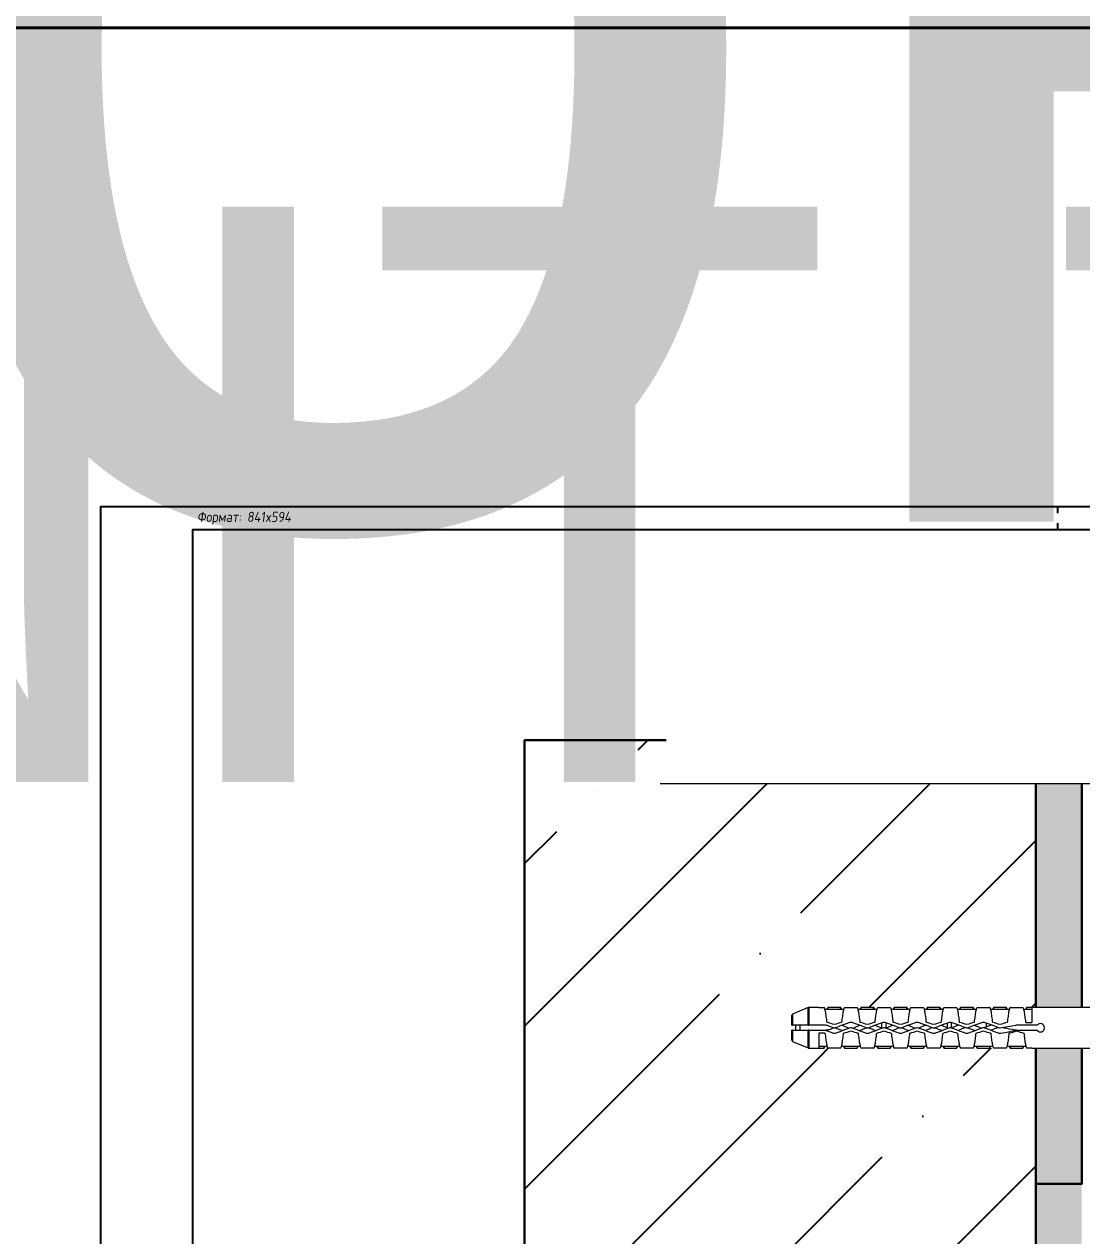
# Model space of a CAD drawing. Header units: millimetres. Extents: x -354900 to 8840672, y 0 to 292181.
# Drawn here: x 383.7 to 613.5, y 139882.7 to 140145.9 of the extents above; entities that cross this region are included whole.
import ezdxf
from ezdxf.enums import TextEntityAlignment as Align

# ---------------------------------------------------------------- set-up
doc = ezdxf.new("R2018")
doc.units = ezdxf.units.MM
doc.header["$MEASUREMENT"] = 0
doc.set_wipeout_variables(frame=1)
doc.linetypes.add('ACAD_ISO03W100', pattern=[30, 12, -18])
doc.layers.get('0').update_dxf_attribs({"color": 250, "lineweight": 9})
doc.layers.add('_RAMKA', color=7, linetype='Continuous')
doc.layers.add('тарельчат', color=212, linetype='Continuous')
for name, color, linetype, lineweight in [('SG_Аннотации', 7, 'Continuous', 5), ('SG_Клей', 7, 'Continuous', 30), ('SG_Основание', 7, 'Continuous', 30), ('SG_Форма', 7, 'Continuous', 40), ('АР_Размеры', 175, 'Continuous', 9)]:
    doc.layers.add(name, color=color, linetype=linetype, lineweight=lineweight)
doc.styles.add('SG_Arial_2.5', font='arial.ttf', dxfattribs={"height": 2.5})
doc.styles.add('SIMPLEX', font='simplex.shx', dxfattribs={"width": 0.85, "oblique": 7})
doc.styles.get("Standard").update_dxf_attribs({"font": 'isocpeur.ttf'})

# ---------------------------------------------------------------- blocks, each defined once
blk = doc.blocks.new('*U669')
at = {"color": 0, "linetype": 'ByBlock', "lineweight": -2, "style": 'SG_Arial_2.5'}
for tag, p in [('НОМЕР', (200, 288.5)), ('ЛИСТ_3', (200, 9))]:
    blk.add_attdef(tag, text='', height=2.5, dxfattribs=at).set_placement(p, align=Align.MIDDLE_CENTER)
at = {"color": 0, "linetype": 'ByBlock', "lineweight": -2, "flags": 104}
for tag, p in [('НАИМЕНОВАНИЕ_4', (139.96, 12.83)), ('КОМПАНИЯ_3', (52.45, 12.83))]:
    blk.add_attdef(tag, text='', height=2.5, dxfattribs=at).set_placement(p, align=Align.MIDDLE_CENTER)
blk = doc.blocks.new('*U665')
at = {"color": 251}
blk.add_wipeout([(-41.46, 0), (-41.46, 13.9), (40.37, 13.9), (40.37, 0), (3.12, 0), (1.56, -4.28), (-1.56, 4.28), (-3.12, 0)], dxfattribs=at)
at = {"linetype": 'Continuous'}
blk.add_lwpolyline([(-41.99, 0), (-3.12, 0), (-3.12, 0), (-1.56, 4.28), (1.56, -4.28), (3.12, 0), (3.12, 0), (41.99, 0)], dxfattribs=at)
blk = doc.blocks.new('*U709')
blk.add_wipeout([(1.05, 9), (1.05, 3.45), (2.423, 2.763), (2.554, 2.716), (2.692, 2.7), (9.589, 2.7), (9.745, 2.68), (9.889, 2.62), (11.429, 1.73), (11.574, 1.67), (11.729, 1.65), (14.85, 1.65), (14.85, 1.35), (15.15, 1.35), (15.15, 1.65), (15.45, 1.65), (15.45, 1.35), (15.75, 1.35), (15.75, 1.65), (16.05, 1.65), (16.05, 1.35), (32.577, 1.35), (32.593, 1.351), (33.258, 1.469), (33.274, 1.47), (53.947, 1.47), (53.983, 1.463), (55.111, 0.983), (55.151, 0.95), (55.166, 0.9), (55.166, 0.18), (54.866, 0.18), (54.866, -0.18), (55.166, -0.18), (55.166, -0.9), (55.151, -0.95), (55.111, -0.983), (53.983, -1.463), (53.947, -1.47), (33.274, -1.47), (33.258, -1.469), (32.593, -1.351), (32.577, -1.35), (16.05, -1.35), (16.05, -1.65), (15.75, -1.65), (15.75, -1.35), (15.45, -1.35), (15.45, -1.65), (15.15, -1.65), (15.15, -1.35), (14.85, -1.35), (14.85, -1.65), (11.729, -1.65), (11.574, -1.67), (11.429, -1.73), (9.889, -2.62), (9.745, -2.68), (9.589, -2.7), (2.692, -2.7), (2.554, -2.716), (2.423, -2.763), (1.05, -3.45), (1.05, -9), (0.586, -9), (0.485, -8.961), (0.437, -8.864), (0.367, -8.13), (0, -8.13), (0, 7.8), (0.336, 7.8), (0.437, 8.864), (0.485, 8.961), (0.586, 9)]).dxf.layer = 'тарельчат'
at = {"layer": 'тарельчат', "linetype": 'Continuous', "lineweight": 9}
for p, q in [((37.781, 1.47), (33.274, 1.47)), ((37.781, 1.47), (38.141, 1.47)), ((38.441, 1.32), (38.219, 1.32)), ((39.341, 1.47), (38.441, 1.47)), ((38.441, 1.32), (38.441, 1.47)), ((39.341, 1.32), (38.441, 1.32)), ((39.341, 1.32), (39.341, 1.47)), ((39.562, 1.32), (39.341, 1.32)), ((39.641, 1.47), (40.541, 1.47)), ((40.841, 1.32), (40.619, 1.32)), ((41.741, 1.47), (40.841, 1.47)), ((40.841, 1.32), (40.841, 1.47)), ((41.741, 1.32), (40.841, 1.32)), ((41.741, 1.32), (41.741, 1.47)), ((41.962, 1.32), (41.741, 1.32)), ((42.041, 1.47), (42.941, 1.47)), ((43.241, 1.32), (43.019, 1.32)), ((44.141, 1.47), (43.241, 1.47)), ((43.241, 1.32), (43.241, 1.47)), ((44.141, 1.32), (43.241, 1.32)), ((44.141, 1.32), (44.141, 1.47)), ((44.362, 1.32), (44.141, 1.32)), ((44.441, 1.47), (45.341, 1.47)), ((45.641, 1.32), (45.419, 1.32)), ((46.541, 1.47), (45.641, 1.47)), ((45.641, 1.32), (45.641, 1.47)), ((46.541, 1.32), (45.641, 1.32)), ((46.541, 1.32), (46.541, 1.47)), ((46.762, 1.32), (46.541, 1.32)), ((46.841, 1.47), (47.741, 1.47)), ((48.041, 1.32), (47.819, 1.32)), ((48.941, 1.47), (48.041, 1.47)), ((48.041, 1.32), (48.041, 1.47)), ((48.941, 1.32), (48.041, 1.32)), ((48.941, 1.32), (48.941, 1.47)), ((49.162, 1.32), (48.941, 1.32)), ((49.241, 1.47), (50.141, 1.47)), ((50.441, 1.32), (50.219, 1.32)), ((51.341, 1.47), (50.441, 1.47)), ((50.441, 1.32), (50.441, 1.47)), ((51.341, 1.32), (50.441, 1.32)), ((51.341, 1.32), (51.341, 1.47)), ((51.562, 1.32), (51.341, 1.32)), ((51.641, 1.47), (52.541, 1.47)), ((52.841, 1.32), (52.619, 1.32)), ((53.201, 1.47), (52.841, 1.47)), ((52.841, 1.32), (52.841, 1.47)), ((53.201, 1.32), (52.841, 1.32)), ((53.947, 1.47), (53.201, 1.47)), ((53.201, 0.394), (53.201, 1.47)), ((53.947, 0.18), (53.947, 1.47)), ((55.111, 0.983), (53.983, 1.463)), ((53.983, 1.463), (53.983, 0.18)), ((55.111, 0.18), (55.111, 0.983)), ((55.166, 0.9), (55.166, 0.18)), ((38.891, 0.18), (37.406, 0.18)), ((43.601, 0.002), (43.601, -0.379)), ((43.901, 0.046), (43.901, -0.338)), ((48.341, 0.024), (48.341, -0.36)), ((48.641, 0.024), (48.641, -0.36)), ((52.646, 0.18), (52.716, 0.18)), ((53.947, 0.18), (52.729, 0.18)), ((52.766, 0.394), (53.201, 0.394)), ((54.566, 0.18), (54.566, -0.18)), ((54.866, 0.18), (54.866, -0.18)), ((37.406, -0.18), (38.891, -0.18)), ((38.216, -0.393), (37.781, -0.393)), ((37.781, -1.47), (37.781, -0.393)), ((41.066, -0.074), (41.066, -0.332)), ((52.729, -0.18), (53.947, -0.18)), ((53.947, -1.47), (53.947, -0.18)), ((53.983, -0.18), (53.983, -1.463)), ((55.111, -0.983), (55.111, -0.18)), ((55.166, -0.18), (55.166, -0.9)), ((33.274, -1.47), (37.781, -1.47)), ((37.781, -1.32), (38.141, -1.32)), ((37.781, -1.47), (38.141, -1.47)), ((38.141, -1.32), (38.362, -1.32)), ((38.141, -1.32), (38.141, -1.47)), ((39.341, -1.47), (38.441, -1.47)), ((39.419, -1.32), (39.641, -1.32)), ((39.641, -1.32), (40.541, -1.32)), ((39.641, -1.32), (39.641, -1.47)), ((39.641, -1.47), (40.541, -1.47)), ((40.541, -1.32), (40.762, -1.32)), ((40.541, -1.32), (40.541, -1.47)), ((41.741, -1.47), (40.841, -1.47)), ((41.819, -1.32), (42.041, -1.32)), ((42.041, -1.32), (42.941, -1.32)), ((42.041, -1.32), (42.041, -1.47)), ((42.041, -1.47), (42.941, -1.47)), ((42.941, -1.32), (43.162, -1.32)), ((42.941, -1.32), (42.941, -1.47)), ((44.141, -1.47), (43.241, -1.47)), ((44.219, -1.32), (44.441, -1.32)), ((44.441, -1.32), (45.341, -1.32)), ((44.441, -1.32), (44.441, -1.47)), ((44.441, -1.47), (45.341, -1.47)), ((45.341, -1.32), (45.562, -1.32)), ((45.341, -1.32), (45.341, -1.47)), ((46.541, -1.47), (45.641, -1.47)), ((46.619, -1.32), (46.841, -1.32)), ((46.841, -1.32), (47.741, -1.32)), ((46.841, -1.32), (46.841, -1.47)), ((46.841, -1.47), (47.741, -1.47)), ((47.741, -1.32), (47.962, -1.32)), ((47.741, -1.32), (47.741, -1.47)), ((48.941, -1.47), (48.041, -1.47)), ((49.019, -1.32), (49.241, -1.32)), ((49.241, -1.32), (50.141, -1.32)), ((49.241, -1.32), (49.241, -1.47)), ((49.241, -1.47), (50.141, -1.47)), ((50.141, -1.32), (50.362, -1.32)), ((50.141, -1.32), (50.141, -1.47)), ((51.341, -1.47), (50.441, -1.47)), ((51.419, -1.32), (51.641, -1.32)), ((51.641, -1.32), (52.541, -1.32)), ((51.641, -1.32), (51.641, -1.47)), ((51.641, -1.47), (52.541, -1.47)), ((52.541, -1.32), (52.762, -1.32)), ((52.541, -1.32), (52.541, -1.47)), ((53.201, -1.47), (52.841, -1.47)), ((53.201, -1.47), (53.947, -1.47)), ((53.983, -1.463), (55.111, -0.983))]:
    blk.add_line(p, q, dxfattribs=at)
at = {"layer": 'тарельчат', "linetype": 'Continuous', "lineweight": 9, "flags": 128}
for points in [[(40.021, 0.384), (39.743, 0.334), (39.463, 0.283), (39.18, 0.232), (38.896, 0.18)], [(38.96, -0.174), (39.24, -0.123), (39.522, -0.072), (39.803, -0.021), (40.085, 0.03)], [(39.021, 0.172), (39.213, 0.134), (39.403, 0.096), (39.592, 0.058), (39.778, 0.021), (39.902, -0.004)], [(40.101, 0.028), (40.314, -0.051), (40.526, -0.131), (40.737, -0.21), (40.947, -0.288), (41.154, -0.365)], [(41.28, -0.028), (41.068, 0.051), (40.855, 0.131), (40.644, 0.21), (40.435, 0.288), (40.227, 0.365)], [(40.23, -0.02), (40.271, -0.004), (40.383, 0.041), (40.493, 0.085), (40.601, 0.128), (40.704, 0.169), (40.727, 0.178)], [(42.354, 0.365), (42.147, 0.288), (41.937, 0.21), (41.726, 0.131), (41.514, 0.051), (41.301, -0.028)], [(41.427, -0.365), (41.635, -0.288), (41.844, -0.21), (42.055, -0.131), (42.268, -0.051), (42.48, 0.028)], [(41.927, -0.178), (41.896, -0.166), (41.795, -0.126), (41.693, -0.085), (41.588, -0.043), (41.483, -0.001), (41.43, 0.02)], [(41.932, 0.207), (42.016, 0.174), (42.116, 0.134), (42.219, 0.092), (42.324, 0.051), (42.428, 0.009)], [(42.501, 0.028), (42.714, -0.051), (42.926, -0.131), (43.137, -0.21), (43.347, -0.288), (43.554, -0.365)], [(42.61, -0.012), (42.658, 0.007), (42.759, 0.047), (42.86, 0.087), (42.958, 0.127), (43.054, 0.165), (43.107, 0.186)], [(43.68, -0.028), (43.468, 0.051), (43.255, 0.131), (43.044, 0.21), (42.835, 0.288), (42.627, 0.365)], [(44.754, 0.365), (44.547, 0.288), (44.337, 0.21), (44.126, 0.131), (43.914, 0.051), (43.701, -0.028)], [(43.827, -0.365), (44.035, -0.288), (44.244, -0.21), (44.455, -0.131), (44.668, -0.051), (44.88, 0.028)], [(44.332, 0.207), (44.387, 0.185), (44.488, 0.145), (44.592, 0.103), (44.699, 0.061), (44.807, 0.018), (44.828, 0.009)], [(44.901, 0.028), (45.114, -0.051), (45.326, -0.131), (45.537, -0.21), (45.747, -0.288), (45.954, -0.365)], [(44.989, -0.005), (45.041, 0.016), (45.145, 0.058), (45.248, 0.099), (45.348, 0.139), (45.446, 0.178), (45.486, 0.194)], [(46.08, -0.028), (45.868, 0.051), (45.655, 0.131), (45.444, 0.21), (45.235, 0.288), (45.027, 0.365)], [(45.987, 0.007), (45.902, -0.027), (45.795, -0.07), (45.69, -0.112), (45.588, -0.153), (45.49, -0.192)], [(47.154, 0.365), (46.947, 0.288), (46.737, 0.21), (46.526, 0.131), (46.314, 0.051), (46.101, -0.028)], [(46.227, -0.365), (46.435, -0.288), (46.644, -0.21), (46.855, -0.131), (47.068, -0.051), (47.28, 0.028)], [(46.727, -0.178), (46.656, -0.15), (46.556, -0.11), (46.452, -0.069), (46.348, -0.027), (46.242, 0.016), (46.23, 0.02)], [(46.732, 0.207), (46.797, 0.181), (46.892, 0.143), (46.991, 0.104), (47.091, 0.064), (47.193, 0.023), (47.228, 0.009)], [(47.301, 0.028), (47.514, -0.051), (47.726, -0.131), (47.937, -0.21), (48.147, -0.288), (48.354, -0.365)], [(47.368, 0.003), (47.417, 0.022), (47.516, 0.062), (47.615, 0.102), (47.711, 0.14), (47.804, 0.177), (47.865, 0.202)], [(48.48, -0.028), (48.268, 0.051), (48.055, 0.131), (47.844, 0.21), (47.635, 0.288), (47.427, 0.365)], [(48.341, 0.004), (48.3, -0.012), (48.202, -0.051), (48.105, -0.09), (48.01, -0.128), (47.917, -0.165), (47.87, -0.184)], [(49.554, 0.365), (49.347, 0.288), (49.137, 0.21), (48.926, 0.131), (48.714, 0.051), (48.501, -0.028)], [(48.627, -0.365), (48.835, -0.288), (49.044, -0.21), (49.255, -0.131), (49.468, -0.051), (49.68, 0.028)], [(49.127, -0.178), (49.037, -0.142), (48.936, -0.102), (48.832, -0.061), (48.727, -0.019), (48.641, 0.016)], [(49.132, 0.207), (49.198, 0.181), (49.289, 0.145), (49.383, 0.107), (49.479, 0.069), (49.577, 0.03), (49.628, 0.009)], [(49.701, 0.028), (49.914, -0.051), (50.126, -0.131), (50.337, -0.21), (50.547, -0.288), (50.754, -0.365)], [(49.748, 0.011), (49.795, 0.03), (49.893, 0.069), (49.989, 0.107), (50.083, 0.145), (50.174, 0.181), (50.244, 0.209)], [(50.88, -0.028), (50.668, 0.051), (50.455, 0.131), (50.244, 0.21), (50.035, 0.288), (49.827, 0.365)], [(50.746, 0.022), (50.68, -0.004), (50.582, -0.043), (50.485, -0.082), (50.39, -0.12), (50.297, -0.157), (50.249, -0.177)], [(51.954, 0.365), (51.747, 0.288), (51.537, 0.21), (51.326, 0.131), (51.114, 0.051), (50.901, -0.028)], [(51.027, -0.365), (51.235, -0.288), (51.444, -0.21), (51.655, -0.131), (51.868, -0.051), (52.08, 0.028)], [(51.527, -0.178), (51.482, -0.16), (51.389, -0.123), (51.293, -0.085), (51.194, -0.045), (51.095, -0.006), (51.03, 0.02)], [(51.532, 0.207), (51.598, 0.181), (51.689, 0.145), (51.783, 0.107), (51.879, 0.069), (51.976, 0.03), (52.028, 0.009)], [(52.101, 0.028), (52.265, -0.033), (52.429, -0.094), (52.592, -0.155)], [(52.148, 0.011), (52.2, 0.032), (52.303, 0.073), (52.403, 0.113), (52.501, 0.152)], [(52.718, 0.182), (52.553, 0.244), (52.389, 0.305), (52.227, 0.365)], [(41.066, -0.074), (40.96, -0.116), (40.856, -0.158), (40.753, -0.199), (40.732, -0.207)], [(41.228, -0.009), (41.162, -0.035), (41.066, -0.074)], [(43.601, -0.004), (43.521, -0.036), (43.415, -0.078), (43.311, -0.12), (43.208, -0.161), (43.111, -0.2)], [(44.327, -0.178), (44.276, -0.158), (44.176, -0.118), (44.073, -0.077), (43.968, -0.035), (43.901, -0.008)]]:
    blk.add_lwpolyline(points, dxfattribs=at)
at = {"layer": 'тарельчат', "linetype": 'Continuous', "lineweight": 9}
for centre, start, end in [((53.947, 1.38), 66.97451, 90), ((55.076, 0.9), 0, 66.97451), ((53.947, -1.38), 270, 293.02549), ((55.076, -0.9), 293.02549, 0)]:
    blk.add_arc(centre, 0.09, start, end, dxfattribs=at)
for points, knots in [([(38.366, 0.394), (38.347, 0.547), (38.328, 0.693), (38.291, 0.957), (38.272, 1.074), (38.234, 1.267), (38.216, 1.342), (38.178, 1.444), (38.159, 1.47), (38.141, 1.47)], [0, 0, 0, 0, 0.25, 0.25, 0.5, 0.5, 0.75, 0.75, 1, 1, 1, 1]), ([(38.441, 1.47), (38.434, 1.468), (38.422, 1.465), (38.403, 1.438), (38.384, 1.395), (38.371, 1.355), (38.363, 1.325), (38.362, 1.32)], [0, 0, 0, 0, 0.238629, 0.477258, 0.715886, 0.954515, 1, 1, 1, 1]), ([(39.419, 1.32), (39.418, 1.325), (39.411, 1.355), (39.397, 1.395), (39.378, 1.438), (39.359, 1.465), (39.347, 1.468), (39.341, 1.47)], [0, 0, 0, 0, 0.045484, 0.284114, 0.522742, 0.761371, 1, 1, 1, 1]), ([(39.641, 1.47), (39.622, 1.47), (39.603, 1.444), (39.566, 1.342), (39.547, 1.267), (39.509, 1.074), (39.491, 0.957), (39.453, 0.693), (39.434, 0.547), (39.416, 0.394)], [0, 0, 0, 0, 0.25, 0.25, 0.5, 0.5, 0.75, 0.75, 1, 1, 1, 1]), ([(40.766, 0.394), (40.747, 0.547), (40.728, 0.693), (40.691, 0.957), (40.672, 1.074), (40.634, 1.267), (40.616, 1.342), (40.578, 1.444), (40.559, 1.47), (40.541, 1.47)], [0, 0, 0, 0, 0.25, 0.25, 0.5, 0.5, 0.75, 0.75, 1, 1, 1, 1]), ([(40.841, 1.47), (40.834, 1.468), (40.822, 1.465), (40.803, 1.438), (40.784, 1.395), (40.771, 1.355), (40.763, 1.325), (40.762, 1.32)], [0, 0, 0, 0, 0.238629, 0.477258, 0.715886, 0.954515, 1, 1, 1, 1]), ([(41.819, 1.32), (41.818, 1.325), (41.811, 1.355), (41.797, 1.395), (41.778, 1.438), (41.759, 1.465), (41.747, 1.468), (41.741, 1.47)], [0, 0, 0, 0, 0.045484, 0.284114, 0.522742, 0.761371, 1, 1, 1, 1]), ([(42.041, 1.47), (42.022, 1.47), (42.003, 1.444), (41.966, 1.342), (41.947, 1.267), (41.909, 1.074), (41.891, 0.957), (41.853, 0.693), (41.834, 0.547), (41.816, 0.394)], [0, 0, 0, 0, 0.25, 0.25, 0.5, 0.5, 0.75, 0.75, 1, 1, 1, 1]), ([(43.166, 0.394), (43.147, 0.547), (43.128, 0.693), (43.091, 0.957), (43.072, 1.074), (43.034, 1.267), (43.016, 1.342), (42.978, 1.444), (42.959, 1.47), (42.941, 1.47)], [0, 0, 0, 0, 0.25, 0.25, 0.5, 0.5, 0.75, 0.75, 1, 1, 1, 1]), ([(43.241, 1.47), (43.234, 1.468), (43.222, 1.465), (43.203, 1.438), (43.184, 1.395), (43.171, 1.355), (43.163, 1.325), (43.162, 1.32)], [0, 0, 0, 0, 0.238629, 0.477258, 0.715886, 0.954516, 1, 1, 1, 1]), ([(44.219, 1.32), (44.218, 1.325), (44.211, 1.355), (44.197, 1.395), (44.178, 1.438), (44.159, 1.465), (44.147, 1.468), (44.141, 1.47)], [0, 0, 0, 0, 0.045485, 0.284114, 0.522742, 0.761371, 1, 1, 1, 1]), ([(44.441, 1.47), (44.422, 1.47), (44.403, 1.444), (44.366, 1.342), (44.347, 1.267), (44.309, 1.074), (44.291, 0.957), (44.253, 0.693), (44.234, 0.547), (44.216, 0.394)], [0, 0, 0, 0, 0.25, 0.25, 0.5, 0.5, 0.75, 0.75, 1, 1, 1, 1]), ([(45.566, 0.394), (45.547, 0.547), (45.528, 0.693), (45.491, 0.957), (45.472, 1.074), (45.434, 1.267), (45.416, 1.342), (45.378, 1.444), (45.359, 1.47), (45.341, 1.47)], [0, 0, 0, 0, 0.25, 0.25, 0.5, 0.5, 0.75, 0.75, 1, 1, 1, 1]), ([(45.641, 1.47), (45.634, 1.468), (45.622, 1.465), (45.603, 1.438), (45.584, 1.395), (45.571, 1.355), (45.563, 1.325), (45.562, 1.32)], [0, 0, 0, 0, 0.238629, 0.477258, 0.715886, 0.954516, 1, 1, 1, 1]), ([(46.619, 1.32), (46.618, 1.325), (46.611, 1.355), (46.597, 1.395), (46.578, 1.438), (46.559, 1.465), (46.547, 1.468), (46.541, 1.47)], [0, 0, 0, 0, 0.045485, 0.284114, 0.522742, 0.761371, 1, 1, 1, 1]), ([(46.841, 1.47), (46.822, 1.47), (46.803, 1.444), (46.766, 1.342), (46.747, 1.267), (46.709, 1.074), (46.691, 0.957), (46.653, 0.693), (46.634, 0.547), (46.616, 0.394)], [0, 0, 0, 0, 0.25, 0.25, 0.5, 0.5, 0.75, 0.75, 1, 1, 1, 1]), ([(47.966, 0.394), (47.947, 0.547), (47.928, 0.693), (47.891, 0.957), (47.872, 1.074), (47.834, 1.267), (47.816, 1.342), (47.778, 1.444), (47.759, 1.47), (47.741, 1.47)], [0, 0, 0, 0, 0.25, 0.25, 0.5, 0.5, 0.75, 0.75, 1, 1, 1, 1]), ([(48.041, 1.47), (48.034, 1.468), (48.022, 1.465), (48.003, 1.438), (47.984, 1.395), (47.971, 1.355), (47.963, 1.325), (47.962, 1.32)], [0, 0, 0, 0, 0.238629, 0.477257, 0.715886, 0.954516, 1, 1, 1, 1]), ([(49.019, 1.32), (49.018, 1.325), (49.011, 1.355), (48.997, 1.395), (48.978, 1.438), (48.959, 1.465), (48.947, 1.468), (48.941, 1.47)], [0, 0, 0, 0, 0.045485, 0.284114, 0.522742, 0.761371, 1, 1, 1, 1]), ([(49.241, 1.47), (49.222, 1.47), (49.203, 1.444), (49.166, 1.342), (49.147, 1.267), (49.109, 1.074), (49.091, 0.957), (49.053, 0.693), (49.034, 0.547), (49.016, 0.394)], [0, 0, 0, 0, 0.25, 0.25, 0.5, 0.5, 0.75, 0.75, 1, 1, 1, 1]), ([(50.366, 0.394), (50.347, 0.547), (50.328, 0.693), (50.291, 0.957), (50.272, 1.074), (50.234, 1.267), (50.216, 1.342), (50.178, 1.444), (50.159, 1.47), (50.141, 1.47)], [0, 0, 0, 0, 0.25, 0.25, 0.5, 0.5, 0.75, 0.75, 1, 1, 1, 1]), ([(50.441, 1.47), (50.434, 1.468), (50.422, 1.465), (50.403, 1.438), (50.384, 1.395), (50.371, 1.355), (50.363, 1.325), (50.362, 1.32)], [0, 0, 0, 0, 0.238629, 0.477257, 0.715887, 0.954516, 1, 1, 1, 1]), ([(51.419, 1.32), (51.418, 1.325), (51.411, 1.355), (51.397, 1.395), (51.378, 1.438), (51.359, 1.465), (51.347, 1.468), (51.341, 1.47)], [0, 0, 0, 0, 0.045485, 0.284114, 0.522742, 0.761371, 1, 1, 1, 1]), ([(51.641, 1.47), (51.622, 1.47), (51.603, 1.444), (51.566, 1.342), (51.547, 1.267), (51.509, 1.074), (51.491, 0.957), (51.453, 0.693), (51.434, 0.547), (51.416, 0.394)], [0, 0, 0, 0, 0.25, 0.25, 0.5, 0.5, 0.75, 0.75, 1, 1, 1, 1]), ([(52.766, 0.394), (52.747, 0.547), (52.728, 0.693), (52.691, 0.957), (52.672, 1.074), (52.634, 1.267), (52.616, 1.342), (52.578, 1.444), (52.559, 1.47), (52.541, 1.47)], [0, 0, 0, 0, 0.25, 0.25, 0.5, 0.5, 0.75, 0.75, 1, 1, 1, 1]), ([(52.841, 1.47), (52.834, 1.468), (52.822, 1.465), (52.803, 1.438), (52.784, 1.395), (52.771, 1.355), (52.763, 1.325), (52.762, 1.32)], [0, 0, 0, 0, 0.238629, 0.477257, 0.715887, 0.954516, 1, 1, 1, 1]), ([(37.406, 0.18), (37.368, 0.23), (37.315, 0.267), (37.196, 0.305), (37.13, 0.304), (37.012, 0.265), (36.959, 0.226), (36.886, 0.125), (36.866, 0.062), (36.866, -0.062), (36.886, -0.125), (36.959, -0.226), (37.011, -0.265), (37.13, -0.304), (37.195, -0.305), (37.315, -0.268), (37.368, -0.23), (37.406, -0.18)], [0, 0, 0, 0, 0.125, 0.125, 0.25, 0.25, 0.375, 0.375, 0.5, 0.5, 0.625, 0.625, 0.75, 0.75, 0.875, 0.875, 1, 1, 1, 1]), ([(38.895, 0.18), (38.9, 0.18), (38.917, 0.18), (38.933, 0.18), (38.945, 0.18)], [0, 0, 0, 0, 0.282914, 1, 1, 1, 1]), ([(40.227, 0.365), (40.194, 0.378), (40.161, 0.385), (40.091, 0.392), (40.056, 0.39), (40.021, 0.384)], [0, 0, 0, 0, 0.5, 0.5, 1, 1, 1, 1]), ([(40.085, 0.03), (40.089, 0.03), (40.092, 0.03), (40.095, 0.03), (40.097, 0.029), (40.099, 0.029), (40.101, 0.028)], [0, 0, 0, 0, 0.00003357135, 0.00003357135, 0.00003357135, 0.00005325405, 0.00005325405, 0.00005325405, 0.00005325405]), ([(42.627, 0.365), (42.583, 0.382), (42.537, 0.39), (42.444, 0.39), (42.398, 0.382), (42.354, 0.365)], [0, 0, 0, 0, 0.5, 0.5, 1, 1, 1, 1]), ([(42.48, 0.028), (42.483, 0.029), (42.487, 0.03), (42.49, 0.03), (42.493, 0.03), (42.497, 0.03), (42.5, 0.029), (42.5, 0.028), (42.501, 0.028), (42.501, 0.028)], [0, 0, 0, 0, 0.00003357138, 0.00003357138, 0.00003357138, 0.00006714283, 0.00006714283, 0.00006714283, 0.00007113836, 0.00007113836, 0.00007113836, 0.00007113836]), ([(45.027, 0.365), (44.983, 0.382), (44.937, 0.39), (44.844, 0.39), (44.798, 0.382), (44.754, 0.365)], [0, 0, 0, 0, 0.5, 0.5, 1, 1, 1, 1]), ([(44.88, 0.028), (44.883, 0.029), (44.887, 0.03), (44.89, 0.03), (44.893, 0.03), (44.897, 0.03), (44.9, 0.029), (44.9, 0.028), (44.901, 0.028), (44.901, 0.028)], [0, 0, 0, 0, 0.00003357138, 0.00003357138, 0.00003357138, 0.00006714283, 0.00006714283, 0.00006714283, 0.00007113836, 0.00007113836, 0.00007113836, 0.00007113836]), ([(47.427, 0.365), (47.383, 0.382), (47.337, 0.39), (47.244, 0.39), (47.198, 0.382), (47.154, 0.365)], [0, 0, 0, 0, 0.5, 0.5, 1, 1, 1, 1]), ([(47.28, 0.028), (47.283, 0.029), (47.287, 0.03), (47.29, 0.03), (47.293, 0.03), (47.297, 0.03), (47.3, 0.029), (47.3, 0.028), (47.301, 0.028), (47.301, 0.028)], [0, 0, 0, 0, 0.00003357138, 0.00003357138, 0.00003357138, 0.00006714283, 0.00006714283, 0.00006714283, 0.00007113836, 0.00007113836, 0.00007113836, 0.00007113836]), ([(49.827, 0.365), (49.783, 0.382), (49.737, 0.39), (49.644, 0.39), (49.598, 0.382), (49.554, 0.365)], [0, 0, 0, 0, 0.5, 0.5, 1, 1, 1, 1]), ([(49.68, 0.028), (49.683, 0.029), (49.687, 0.03), (49.69, 0.03), (49.693, 0.03), (49.697, 0.03), (49.7, 0.029), (49.7, 0.028), (49.701, 0.028), (49.701, 0.028)], [0, 0, 0, 0, 0.00003357138, 0.00003357138, 0.00003357138, 0.00006714283, 0.00006714283, 0.00006714283, 0.00007113836, 0.00007113836, 0.00007113836, 0.00007113836]), ([(52.227, 0.365), (52.183, 0.382), (52.137, 0.39), (52.044, 0.39), (51.998, 0.382), (51.954, 0.365)], [0, 0, 0, 0, 0.5, 0.5, 1, 1, 1, 1]), ([(52.08, 0.028), (52.083, 0.029), (52.087, 0.03), (52.09, 0.03), (52.093, 0.03), (52.097, 0.03), (52.1, 0.029), (52.1, 0.028), (52.101, 0.028), (52.101, 0.028)], [0, 0, 0, 0, 0.00003357138, 0.00003357138, 0.00003357138, 0.00006714283, 0.00006714283, 0.00006714283, 0.00007113836, 0.00007113836, 0.00007113836, 0.00007113836]), ([(53.947, 0.18), (53.953, 0.18), (53.959, 0.18), (53.971, 0.18), (53.977, 0.18), (53.983, 0.18)], [0, 0, 0, 0, 0.5, 0.5, 1, 1, 1, 1]), ([(55.111, 0.18), (55.127, 0.18), (55.141, 0.18), (55.161, 0.18), (55.166, 0.18), (55.166, 0.18)], [0, 0, 0, 0, 0.5, 0.5, 1, 1, 1, 1]), ([(38.216, -0.393), (38.234, -0.547), (38.253, -0.693), (38.291, -0.957), (38.309, -1.074), (38.347, -1.267), (38.366, -1.342), (38.403, -1.444), (38.422, -1.47), (38.441, -1.47)], [0, 0, 0, 0, 0.25, 0.25, 0.5, 0.5, 0.75, 0.75, 1, 1, 1, 1]), ([(39.341, -1.47), (39.359, -1.47), (39.378, -1.444), (39.416, -1.342), (39.434, -1.267), (39.472, -1.074), (39.491, -0.957), (39.528, -0.693), (39.547, -0.547), (39.566, -0.394)], [0, 0, 0, 0, 0.25, 0.25, 0.5, 0.5, 0.75, 0.75, 1, 1, 1, 1]), ([(40.616, -0.394), (40.634, -0.547), (40.653, -0.693), (40.691, -0.957), (40.709, -1.074), (40.747, -1.267), (40.766, -1.342), (40.803, -1.444), (40.822, -1.47), (40.841, -1.47)], [0, 0, 0, 0, 0.25, 0.25, 0.5, 0.5, 0.75, 0.75, 1, 1, 1, 1]), ([(41.154, -0.365), (41.198, -0.382), (41.244, -0.39), (41.337, -0.39), (41.383, -0.382), (41.427, -0.365)], [0, 0, 0, 0, 0.5, 0.5, 1, 1, 1, 1]), ([(41.301, -0.028), (41.298, -0.029), (41.295, -0.03), (41.291, -0.03), (41.288, -0.03), (41.285, -0.03), (41.281, -0.029), (41.281, -0.028), (41.281, -0.028), (41.28, -0.028)], [0, 0, 0, 0, 0.00003357138, 0.00003357138, 0.00003357138, 0.00006714283, 0.00006714283, 0.00006714283, 0.00007113836, 0.00007113836, 0.00007113836, 0.00007113836]), ([(41.741, -1.47), (41.759, -1.47), (41.778, -1.444), (41.816, -1.342), (41.834, -1.267), (41.872, -1.074), (41.891, -0.957), (41.928, -0.693), (41.947, -0.547), (41.966, -0.394)], [0, 0, 0, 0, 0.25, 0.25, 0.5, 0.5, 0.75, 0.75, 1, 1, 1, 1]), ([(43.016, -0.394), (43.034, -0.547), (43.053, -0.693), (43.091, -0.957), (43.109, -1.074), (43.147, -1.267), (43.166, -1.342), (43.203, -1.444), (43.222, -1.47), (43.241, -1.47)], [0, 0, 0, 0, 0.25, 0.25, 0.5, 0.5, 0.75, 0.75, 1, 1, 1, 1]), ([(43.554, -0.365), (43.598, -0.382), (43.644, -0.39), (43.737, -0.39), (43.783, -0.382), (43.827, -0.365)], [0, 0, 0, 0, 0.5, 0.5, 1, 1, 1, 1]), ([(43.701, -0.028), (43.698, -0.029), (43.695, -0.03), (43.691, -0.03), (43.688, -0.03), (43.685, -0.03), (43.681, -0.029), (43.681, -0.028), (43.681, -0.028), (43.68, -0.028)], [0, 0, 0, 0, 0.00003357138, 0.00003357138, 0.00003357138, 0.00006714283, 0.00006714283, 0.00006714283, 0.00007113836, 0.00007113836, 0.00007113836, 0.00007113836]), ([(44.141, -1.47), (44.159, -1.47), (44.178, -1.444), (44.216, -1.342), (44.234, -1.267), (44.272, -1.074), (44.291, -0.957), (44.328, -0.693), (44.347, -0.547), (44.366, -0.394)], [0, 0, 0, 0, 0.25, 0.25, 0.5, 0.5, 0.75, 0.75, 1, 1, 1, 1]), ([(45.416, -0.394), (45.434, -0.547), (45.453, -0.693), (45.491, -0.957), (45.509, -1.074), (45.547, -1.267), (45.566, -1.342), (45.603, -1.444), (45.622, -1.47), (45.641, -1.47)], [0, 0, 0, 0, 0.25, 0.25, 0.5, 0.5, 0.75, 0.75, 1, 1, 1, 1]), ([(45.954, -0.365), (45.998, -0.382), (46.044, -0.39), (46.137, -0.39), (46.183, -0.382), (46.227, -0.365)], [0, 0, 0, 0, 0.5, 0.5, 1, 1, 1, 1]), ([(46.101, -0.028), (46.098, -0.029), (46.095, -0.03), (46.091, -0.03), (46.088, -0.03), (46.085, -0.03), (46.081, -0.029), (46.081, -0.028), (46.081, -0.028), (46.08, -0.028)], [0, 0, 0, 0, 0.00003357138, 0.00003357138, 0.00003357138, 0.00006714283, 0.00006714283, 0.00006714283, 0.00007113836, 0.00007113836, 0.00007113836, 0.00007113836]), ([(46.541, -1.47), (46.559, -1.47), (46.578, -1.444), (46.616, -1.342), (46.634, -1.267), (46.672, -1.074), (46.691, -0.957), (46.728, -0.693), (46.747, -0.547), (46.766, -0.394)], [0, 0, 0, 0, 0.25, 0.25, 0.5, 0.5, 0.75, 0.75, 1, 1, 1, 1]), ([(47.816, -0.394), (47.834, -0.547), (47.853, -0.693), (47.891, -0.957), (47.909, -1.074), (47.947, -1.267), (47.966, -1.342), (48.003, -1.444), (48.022, -1.47), (48.041, -1.47)], [0, 0, 0, 0, 0.25, 0.25, 0.5, 0.5, 0.75, 0.75, 1, 1, 1, 1]), ([(48.354, -0.365), (48.398, -0.382), (48.444, -0.39), (48.537, -0.39), (48.583, -0.382), (48.627, -0.365)], [0, 0, 0, 0, 0.5, 0.5, 1, 1, 1, 1]), ([(48.501, -0.028), (48.498, -0.029), (48.495, -0.03), (48.491, -0.03), (48.488, -0.03), (48.485, -0.03), (48.481, -0.029), (48.481, -0.028), (48.481, -0.028), (48.48, -0.028)], [0, 0, 0, 0, 0.00003357138, 0.00003357138, 0.00003357138, 0.00006714283, 0.00006714283, 0.00006714283, 0.00007113836, 0.00007113836, 0.00007113836, 0.00007113836]), ([(48.941, -1.47), (48.959, -1.47), (48.978, -1.444), (49.016, -1.342), (49.034, -1.267), (49.072, -1.074), (49.091, -0.957), (49.128, -0.693), (49.147, -0.547), (49.166, -0.394)], [0, 0, 0, 0, 0.25, 0.25, 0.5, 0.5, 0.75, 0.75, 1, 1, 1, 1]), ([(50.216, -0.394), (50.234, -0.547), (50.253, -0.693), (50.291, -0.957), (50.309, -1.074), (50.347, -1.267), (50.366, -1.342), (50.403, -1.444), (50.422, -1.47), (50.441, -1.47)], [0, 0, 0, 0, 0.25, 0.25, 0.5, 0.5, 0.75, 0.75, 1, 1, 1, 1]), ([(50.754, -0.365), (50.798, -0.382), (50.844, -0.39), (50.937, -0.39), (50.983, -0.382), (51.027, -0.365)], [0, 0, 0, 0, 0.5, 0.5, 1, 1, 1, 1]), ([(50.901, -0.028), (50.898, -0.029), (50.895, -0.03), (50.891, -0.03), (50.888, -0.03), (50.885, -0.03), (50.881, -0.029), (50.881, -0.028), (50.881, -0.028), (50.88, -0.028)], [0, 0, 0, 0, 0.00003357138, 0.00003357138, 0.00003357138, 0.00006714283, 0.00006714283, 0.00006714283, 0.00007113836, 0.00007113836, 0.00007113836, 0.00007113836]), ([(51.341, -1.47), (51.359, -1.47), (51.378, -1.444), (51.416, -1.342), (51.434, -1.267), (51.472, -1.074), (51.491, -0.957), (51.528, -0.693), (51.547, -0.547), (51.566, -0.394)], [0, 0, 0, 0, 0.25, 0.25, 0.5, 0.5, 0.75, 0.75, 1, 1, 1, 1]), ([(52.616, -0.394), (52.634, -0.547), (52.653, -0.693), (52.691, -0.957), (52.709, -1.074), (52.747, -1.267), (52.766, -1.342), (52.803, -1.444), (52.822, -1.47), (52.841, -1.47)], [0, 0, 0, 0, 0.25, 0.25, 0.5, 0.5, 0.75, 0.75, 1, 1, 1, 1]), ([(53.983, -0.18), (53.977, -0.18), (53.971, -0.18), (53.959, -0.18), (53.953, -0.18), (53.947, -0.18)], [0, 0, 0, 0, 0.5, 0.5, 1, 1, 1, 1]), ([(55.166, -0.18), (55.166, -0.18), (55.16, -0.18), (55.141, -0.18), (55.127, -0.18), (55.111, -0.18)], [0, 0, 0, 0, 0.5, 0.5, 1, 1, 1, 1]), ([(38.141, -1.47), (38.147, -1.468), (38.159, -1.465), (38.178, -1.438), (38.197, -1.395), (38.211, -1.355), (38.218, -1.325), (38.219, -1.32)], [0, 0, 0, 0, 0.238629, 0.477258, 0.715886, 0.954515, 1, 1, 1, 1]), ([(39.562, -1.32), (39.563, -1.325), (39.571, -1.355), (39.584, -1.395), (39.603, -1.438), (39.622, -1.465), (39.634, -1.468), (39.641, -1.47)], [0, 0, 0, 0, 0.045484, 0.284113, 0.522743, 0.761371, 1, 1, 1, 1]), ([(40.541, -1.47), (40.547, -1.468), (40.559, -1.465), (40.578, -1.438), (40.597, -1.395), (40.611, -1.355), (40.618, -1.325), (40.619, -1.32)], [0, 0, 0, 0, 0.238629, 0.477257, 0.715886, 0.954515, 1, 1, 1, 1]), ([(41.962, -1.32), (41.963, -1.325), (41.971, -1.355), (41.984, -1.395), (42.003, -1.438), (42.022, -1.465), (42.034, -1.468), (42.041, -1.47)], [0, 0, 0, 0, 0.045484, 0.284113, 0.522743, 0.761371, 1, 1, 1, 1]), ([(42.941, -1.47), (42.947, -1.468), (42.959, -1.465), (42.978, -1.438), (42.997, -1.395), (43.011, -1.355), (43.018, -1.325), (43.019, -1.32)], [0, 0, 0, 0, 0.238629, 0.477257, 0.715887, 0.954516, 1, 1, 1, 1]), ([(44.362, -1.32), (44.363, -1.325), (44.371, -1.355), (44.384, -1.395), (44.403, -1.438), (44.422, -1.465), (44.434, -1.468), (44.441, -1.47)], [0, 0, 0, 0, 0.045485, 0.284114, 0.522743, 0.761371, 1, 1, 1, 1]), ([(45.341, -1.47), (45.347, -1.468), (45.359, -1.465), (45.378, -1.438), (45.397, -1.395), (45.411, -1.355), (45.418, -1.325), (45.419, -1.32)], [0, 0, 0, 0, 0.238629, 0.477257, 0.715887, 0.954516, 1, 1, 1, 1]), ([(46.762, -1.32), (46.763, -1.325), (46.771, -1.355), (46.784, -1.395), (46.803, -1.438), (46.822, -1.465), (46.834, -1.468), (46.841, -1.47)], [0, 0, 0, 0, 0.045485, 0.284114, 0.522742, 0.761371, 1, 1, 1, 1]), ([(47.741, -1.47), (47.747, -1.468), (47.759, -1.465), (47.778, -1.438), (47.797, -1.395), (47.811, -1.355), (47.818, -1.325), (47.819, -1.32)], [0, 0, 0, 0, 0.238629, 0.477257, 0.715887, 0.954516, 1, 1, 1, 1]), ([(49.162, -1.32), (49.163, -1.325), (49.171, -1.355), (49.184, -1.395), (49.203, -1.438), (49.222, -1.465), (49.234, -1.468), (49.241, -1.47)], [0, 0, 0, 0, 0.045485, 0.284114, 0.522742, 0.761371, 1, 1, 1, 1]), ([(50.141, -1.47), (50.147, -1.468), (50.159, -1.465), (50.178, -1.438), (50.197, -1.395), (50.211, -1.355), (50.218, -1.325), (50.219, -1.32)], [0, 0, 0, 0, 0.238629, 0.477257, 0.715886, 0.954516, 1, 1, 1, 1]), ([(51.562, -1.32), (51.563, -1.325), (51.571, -1.355), (51.584, -1.395), (51.603, -1.438), (51.622, -1.465), (51.634, -1.468), (51.641, -1.47)], [0, 0, 0, 0, 0.045485, 0.284114, 0.522742, 0.761371, 1, 1, 1, 1]), ([(52.541, -1.47), (52.547, -1.468), (52.559, -1.465), (52.578, -1.438), (52.597, -1.395), (52.611, -1.355), (52.618, -1.325), (52.619, -1.32)], [0, 0, 0, 0, 0.238692, 0.477383, 0.716074, 0.954766, 1, 1, 1, 1])]:
    blk.add_open_spline(points, degree=3, knots=knots, dxfattribs=at)
for points in [[(38.891, 0.232), (38.716, 0.287), (38.541, 0.341), (38.366, 0.394)], [(39.416, 0.394), (39.241, 0.341), (39.066, 0.287), (38.891, 0.232)], [(38.896, 0.18), (38.894, 0.18), (38.892, 0.18), (38.891, 0.18)], [(38.945, 0.18), (38.971, 0.18), (38.996, 0.177), (39.021, 0.172)], [(41.291, 0.232), (41.116, 0.287), (40.941, 0.341), (40.766, 0.394)], [(41.816, 0.394), (41.641, 0.341), (41.466, 0.287), (41.291, 0.232)], [(43.691, 0.232), (43.516, 0.287), (43.341, 0.341), (43.166, 0.394)], [(44.216, 0.394), (44.041, 0.341), (43.866, 0.287), (43.691, 0.232)], [(46.091, 0.232), (45.916, 0.287), (45.741, 0.341), (45.566, 0.394)], [(46.616, 0.394), (46.441, 0.341), (46.266, 0.287), (46.091, 0.232)], [(48.491, 0.232), (48.316, 0.287), (48.141, 0.341), (47.966, 0.394)], [(49.016, 0.394), (48.841, 0.341), (48.666, 0.287), (48.491, 0.232)], [(50.891, 0.232), (50.716, 0.287), (50.541, 0.341), (50.366, 0.394)], [(51.416, 0.394), (51.241, 0.341), (51.066, 0.287), (50.891, 0.232)], [(52.501, 0.152), (52.547, 0.17), (52.596, 0.18), (52.646, 0.18)], [(52.729, 0.18), (52.725, 0.18), (52.721, 0.181), (52.718, 0.182)], [(55.111, 0.18), (54.735, 0.18), (54.359, 0.18), (53.983, 0.18)], [(38.891, -0.18), (38.914, -0.18), (38.937, -0.178), (38.96, -0.174)], [(39.566, -0.394), (39.741, -0.341), (39.916, -0.287), (40.091, -0.232)], [(40.091, -0.232), (40.266, -0.287), (40.441, -0.341), (40.616, -0.394)], [(41.966, -0.394), (42.141, -0.341), (42.316, -0.287), (42.491, -0.232)], [(42.491, -0.232), (42.666, -0.287), (42.841, -0.341), (43.016, -0.394)], [(44.366, -0.394), (44.541, -0.341), (44.716, -0.287), (44.891, -0.232)], [(44.891, -0.232), (45.066, -0.287), (45.241, -0.341), (45.416, -0.394)], [(46.766, -0.394), (46.941, -0.341), (47.116, -0.287), (47.291, -0.232)], [(47.291, -0.232), (47.466, -0.287), (47.641, -0.341), (47.816, -0.394)], [(49.166, -0.394), (49.341, -0.341), (49.516, -0.287), (49.691, -0.232)], [(49.691, -0.232), (49.866, -0.287), (50.041, -0.341), (50.216, -0.394)], [(51.566, -0.394), (51.741, -0.341), (51.916, -0.287), (52.091, -0.232)], [(52.091, -0.232), (52.266, -0.287), (52.441, -0.341), (52.616, -0.394)], [(52.592, -0.155), (52.636, -0.172), (52.682, -0.18), (52.729, -0.18)], [(53.983, -0.18), (54.359, -0.18), (54.735, -0.18), (55.111, -0.18)]]:
    blk.add_open_spline(points, degree=3, dxfattribs=at)
blk = doc.blocks.new('*U792')
at = {"layer": '_RAMKA', "color": 253, "linetype": 'ACAD_ISO03W100', "ltscale": 0.12}
blk.add_line((210, 834), (210, 841), dxfattribs=at)
at = {"layer": '_RAMKA', "color": 0}
for points in [[(2, 2), (592, 2), (592, 839), (2, 839)], [(22, 7), (587, 7), (587, 834), (22, 834)]]:
    blk.add_lwpolyline(points, close=True, dxfattribs=at)
at = {"layer": '_RAMKA', "color": 8, "insert": (23, 836.5), "char_height": 2.2, "attachment_point": 4, "style": 'SIMPLEX'}
blk.add_mtext_dynamic_manual_height_columns('Формат: 841x594', width=59.7559, gutter_width=12.5, heights=[0], dxfattribs=at)
at = {"layer": '_RAMKA', "color": 8, "style": 'SIMPLEX', "oblique": 7, "width": 0.85}
blk.add_attdef('ФОРМАТ_А', (542, 3.5), '', height=2.5, dxfattribs=at)

msp = doc.modelspace()

# ---------------------------------------------------------------- block references
at = {"layer": 'SG_Форма'}
ref = msp.add_blockref('*U669', (-295.6, 140272.92), dxfattribs=dict(at, xscale=2.5, yscale=2.5, zscale=2.5))
lines = msp.add_mtext('Монтаж декоративных элементов (ДЭ) в СФТК.', dxfattribs={"layer": '0', "color": 0, "linetype": 'ByBlock', "lineweight": -2, "insert": (54.97, 140305.03), "char_height": 267.1487, "attachment_point": 1})
ref.add_attrib('НАИМЕНОВАНИЕ_4', '', (54.97, 140305.03), dxfattribs={"flags": 104}).embed_mtext(lines)
lines = msp.add_mtext('СФТК VETONIT THERM MIN / VETONIT THERM MIN PRO \\PVETONIT THERM COMBI', dxfattribs={"layer": '0', "color": 0, "linetype": 'ByBlock', "lineweight": -2, "insert": (-164.53, 140314.69), "char_height": 125, "attachment_point": 1})
ref.add_attrib('КОМПАНИЯ_3', '', (-164.53, 140314.69), dxfattribs={"flags": 104}).embed_mtext(lines)

# ---------------------------------------------------------------- next in the draw order: hatches: boundary and pattern name
at = {"layer": 'SG_Клей', "lineweight": -3}
h = msp.add_hatch(dxfattribs=at)
h.set_pattern_fill('DOTS', color=256, scale=30)
h.paths.add_polyline_path([(613.49, 139981.02), (603.49, 139981.02), (603.49, 139494.28), (613.49, 139494.28)])
at = {"layer": 'SG_Основание', "lineweight": -3}
h = msp.add_hatch(dxfattribs=at)
h.set_pattern_fill('ANSI35', color=256, scale=200)
h.set_pattern_definition([(45, (738.035, -964.675), (-35.355339, 35.355339), []), (45, (773.39, -964.675), (-35.355339, 35.355339), [62.5, -12.5, 0, -12.5])])
h.paths.add_polyline_path([(603.49, 139990.38), (492.43, 139990.38), (492.43, 139494.3), (603.49, 139494.3)])

# ---------------------------------------------------------------- next in the draw order: linework, layer by layer
at = {"layer": 'SG_Клей'}
msp.add_lwpolyline([(613.49, 139981.02), (603.49, 139981.02), (603.49, 139894), (613.49, 139894)], close=True, dxfattribs=at)
at = {"layer": 'SG_Основание'}
msp.add_lwpolyline([(603.49, 139990.38), (492.43, 139990.38), (492.43, 139494.3), (603.49, 139494.3)], close=True, dxfattribs=at)

# ---------------------------------------------------------------- next in the draw order: block references
at = {"layer": 'SG_Аннотации', "xscale": 2.5, "yscale": 2.5, "zscale": 2.5}
msp.add_blockref('*U665', (626.84, 139981.01), dxfattribs=at)
at = {"layer": 'тарельчат', "color": 1, "xscale": 3, "yscale": 3, "zscale": 3, "rotation": 180.0000008338953}
msp.add_blockref('*U709', (715.99, 139927.91), dxfattribs=at)

# ---------------------------------------------------------------- next in the draw order: linework, layer by layer
at = {"layer": 'АР_Размеры', "color": 1, "lineweight": 40, "ltscale": 100}
msp.add_lwpolyline([(199.51, 138986.61), (1228.99, 138986.61), (1228.99, 140145.16), (199.51, 140145.16)], close=True, dxfattribs=at)

# ---------------------------------------------------------------- next in the draw order: block references
at = {"layer": '_RAMKA', "color": 7}
msp.add_blockref('*U792', (398.28, 139202.1), dxfattribs=at)

doc.saveas('drawing.dxf')
